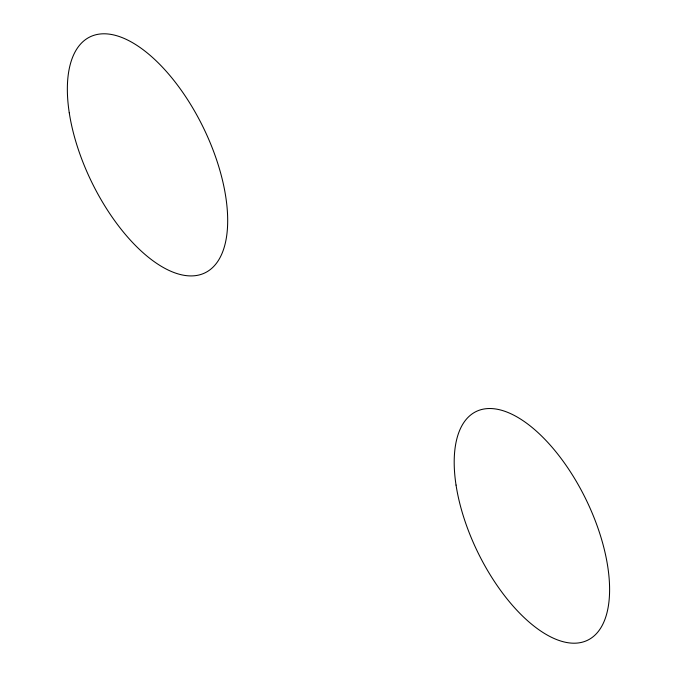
<?xml version="1.0" encoding="UTF-8"?>
<svg xmlns="http://www.w3.org/2000/svg" width="677" height="677" viewBox="0 0 677 677"><rect width="100%" height="100%" fill="white"/><g stroke="black" fill="none" stroke-linecap="round" stroke-linejoin="round"><path stroke-width="1.02" d="M456.044 485.07A127.208 60.202 64 0 0 584.463 641.525A127.208 60.202 64 0 0 555.258 451.009A127.208 60.202 64 0 0 456.044 485.07M69.257 112.763A131.245 62.115 64 0 0 201.746 274.185A131.245 62.115 64 0 0 171.619 77.618A131.245 62.115 64 0 0 69.257 112.763"/></g></svg>
